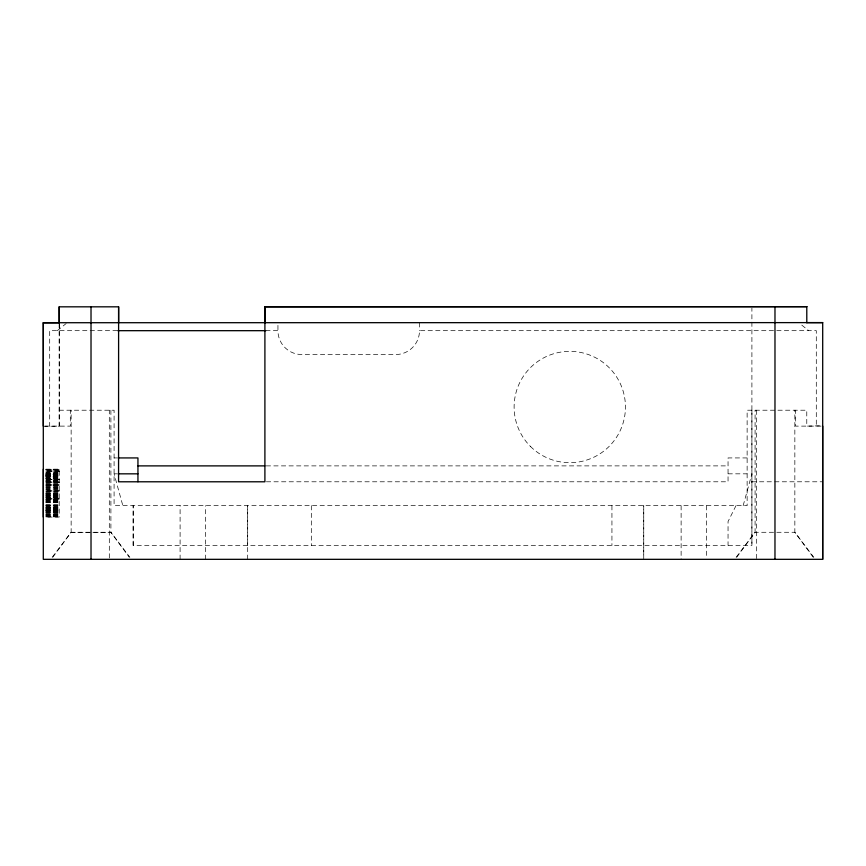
<?xml version="1.0" encoding="UTF-8"?>
<svg xmlns="http://www.w3.org/2000/svg" width="866" height="866" viewBox="0 0 866 866"><rect width="100%" height="100%" fill="white"/><g stroke="black" fill="none" stroke-linecap="round" stroke-linejoin="round"><path stroke-width="0.65" stroke-dasharray="4.33 3.25" d="M43.3 426.224L59.202 426.224L59.245 324.133M109.311 557.985L109.311 410.213M133.169 545.407L133.169 505.647L133.169 545.407L751.904 545.407L751.904 308.134M180.096 559.328L180.096 505.647M205.545 559.328L205.545 505.647M247.687 559.328L247.687 505.647L247.687 545.407M643.741 559.328L643.741 505.647L643.741 558.061M59.202 426.224L59.202 324.274M743.158 505.647L751.904 473.832M736.003 505.647L728.046 521.548L728.046 545.407M52.848 557.163L71.142 532.298L71.142 410.213M736.793 557.163L755.087 532.276L755.087 410.213M52.198 557.249L71.142 532.287L110.902 532.287L129.846 557.249M736.143 557.249L755.087 532.287L794.847 532.276L813.791 557.249M57.275 330.682L66.173 323.527M117.224 330.682L49.698 330.682L49.698 426.115M265.786 330.682L277.943 330.682A23.858 23.858 0 0 0 301.801 354.54L395.643 354.54A23.858 23.858 0 0 0 419.501 330.682L816.292 330.682L816.292 426.115M59.213 410.213L114.085 410.213L114.085 505.647L747.131 505.647L747.131 410.213L806.776 410.213L806.776 426.115L822.689 425.758M44.935 426.115L70.308 426.115L70.308 410.213M821.065 426.115L795.681 426.115L795.681 410.213M114.085 457.93L116.737 457.93M747.131 457.93L728.046 457.93L728.046 481.788L266.23 481.788M266.23 465.886L728.046 465.886M45.952 469.155L59.202 469.155L59.202 517.067L45.952 517.067M45.952 469.35L59.202 469.383M45.952 469.524L59.202 469.524M45.952 469.773L59.202 469.773M45.952 470.249L59.202 470.249M59.202 471.115L45.952 471.266L59.202 471.331M45.952 471.624L59.202 471.613M45.952 472.63L59.202 472.63M45.952 472.901L59.202 472.901M45.952 473.388L59.202 473.388M45.952 473.507L59.202 473.518M116.737 473.832L114.085 473.832L122.831 505.647M728.046 473.832L747.131 473.832M45.952 473.929L59.202 473.929M45.952 474.113L59.202 474.124M45.952 474.514L59.202 474.514L45.952 474.611M45.952 474.893L59.202 474.893M45.952 475.131L59.202 475.131M45.952 475.337L59.202 475.337M45.952 475.564L59.202 475.564M45.952 475.694L59.202 475.694M45.952 475.845L59.202 475.867M45.952 476.278L59.202 476.278M45.952 476.43L59.202 476.43M45.952 476.841L59.202 476.841L45.952 476.96M45.952 477.069L59.202 477.101M45.952 477.848L59.202 477.794M45.952 478.422L59.202 478.422M45.952 478.649L59.202 478.606M45.952 478.746L59.202 478.746M45.952 478.898L59.202 478.898M45.952 479.396L59.202 479.407M45.952 480.262L59.202 480.262M45.952 480.662L59.202 480.662M45.952 481.15L59.202 481.182M45.952 481.399L59.202 481.399M45.952 481.604L59.202 481.604M751.904 481.788L822.689 481.788M59.202 482.059L45.952 482.059L59.202 482.189M45.952 482.362L59.202 482.362M45.952 482.817L59.202 482.73M45.952 483.336L59.202 483.336M45.952 484.235L59.202 484.235M45.952 484.711L59.202 484.711M45.952 485.198L59.202 485.198M45.952 485.425L59.202 485.425M45.952 485.945L59.202 485.956M45.952 486.627L59.202 486.627M45.952 487.331L59.202 487.331M45.952 487.72L59.202 487.72M45.952 488.294L59.202 488.294M45.952 489.138L59.202 488.987M45.952 489.258L59.202 489.258M45.952 490.513L59.202 490.513M45.952 491.239L59.202 491.239M45.952 491.856L59.202 491.856M45.952 492.559L59.202 492.473M45.952 493.447L59.202 493.306M45.952 493.696L59.202 493.696M45.952 493.858L59.202 493.858M45.952 494.183L59.202 494.183M45.952 494.573L59.202 494.573M45.952 495.103L59.202 495.103M45.952 495.276L59.202 495.276M45.952 495.341L59.202 495.341M45.952 496.142L59.202 496.142M45.952 496.683L59.202 496.683M45.952 497.019L59.202 497.019M45.952 497.376L59.202 497.376M45.952 497.593L59.202 497.593M45.952 497.982L59.202 497.993M45.952 498.654L59.202 498.654M45.952 499.303L59.202 499.303M45.952 499.758L59.202 499.758M45.952 499.931L59.202 499.931M45.952 500.104L59.202 500.104M45.952 500.364L59.202 500.364M45.952 501.501L59.202 501.501M45.952 501.706L59.202 501.706M45.952 502.031L59.202 502.031M45.952 502.377L59.202 502.377M45.952 502.713L59.202 502.713M45.952 504.846L59.202 504.91M45.952 505.04L59.202 505.04M45.952 505.484L59.202 505.419M45.952 505.798L59.202 505.798M45.952 506.025L59.202 506.025M45.952 506.177L59.202 506.177M45.952 507.433L59.202 507.433M45.952 507.617L59.202 507.617M45.952 507.866L59.202 507.866M45.952 508.028L59.202 508.039M45.952 508.277L59.202 508.277M45.952 508.862L59.202 508.829M45.952 509.121L59.202 509.121M45.952 509.695L59.202 509.695M45.952 509.868L59.202 509.868M45.952 510.334L59.202 510.334M45.952 510.518L59.202 510.572M45.952 510.734L59.202 510.734M45.952 510.864L59.202 510.864M45.952 511.113L59.202 511.113M45.952 511.276L59.202 511.276M45.952 512.033L59.202 511.893M45.952 512.336L59.202 512.271M45.952 512.737L59.202 512.737M45.952 513.116L59.202 513.116M45.952 514.014L59.202 514.014M45.952 514.285L59.202 514.231M45.952 514.48L59.202 514.48M45.952 515.465L59.202 515.346M45.952 515.508L59.202 515.508M45.952 516.071L59.202 516.071M45.952 516.266L59.202 516.266M45.952 516.894L59.202 516.883M71.142 532.298L110.902 532.298L129.196 557.163M801.797 325.118L808.714 330.682M813.142 557.163L794.847 532.276L794.847 410.213M756.678 410.213L756.678 559.328M751.904 410.213L751.904 545.407M706.569 505.647L706.569 557.985M681.12 505.647L681.12 559.328M611.937 505.647L611.937 545.407M419.501 322.726L419.501 330.682M311.316 505.647L311.316 545.407M277.943 325.378L277.943 330.682M110.902 410.213L110.902 532.298M59.202 470.022L45.952 470.022L59.202 470.032M59.202 479.526L45.952 479.526L59.202 479.612M59.202 484.982L45.952 484.982L59.202 485.003M59.202 490.935L45.952 490.935L59.202 490.968M59.202 498.892L45.952 498.892L59.202 498.924M530.414 446.391A55.673 55.673 0 0 0 623.552 421.439A55.673 55.673 0 0 0 555.377 353.252A55.673 55.673 0 0 0 530.414 446.391"/><path stroke-width="1.3" d="M43.3 517.067L43.311 469.155M43.3 322.726L43.3 559.328L822.689 559.328L822.7 322.617L43.3 322.726L43.3 426.115M118.61 322.726L118.61 306.824L59.202 306.824L59.245 322.791L43.343 322.834M91.017 306.824L91.017 559.328M118.61 306.824L118.566 481.788L264.899 481.788L264.909 306.791L806.787 306.672L264.909 306.791L264.909 322.737M774.973 559.328L774.983 306.672M806.798 322.617L822.7 322.617M117.83 330.682L265.83 330.682M118.057 457.93L137.943 457.93L137.943 481.788M137.943 465.886L264.877 465.886M118.057 473.832L137.943 473.832M822.689 426.061L822.689 559.328M806.787 306.672L806.798 322.704M59.202 306.824L59.202 322.931"/></g></svg>
